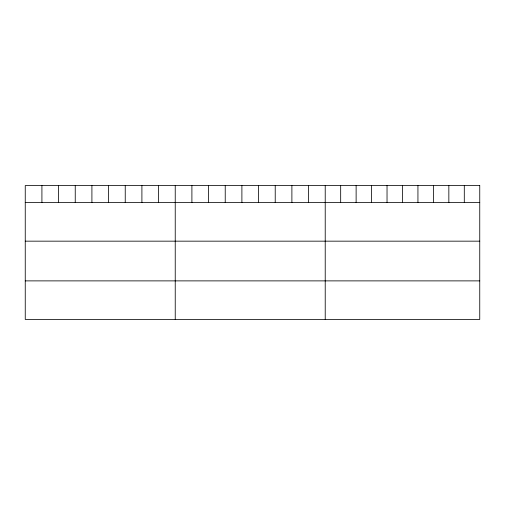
<?xml version="1.0" encoding="UTF-8"?>
<svg xmlns="http://www.w3.org/2000/svg" width="505" height="505" viewBox="0 0 505 505"><rect width="100%" height="100%" fill="white"/><g stroke="black" fill="none" stroke-linecap="round" stroke-linejoin="round"><path stroke-width="0.76" d="M25.25 202.612L479.75 202.612M25.25 241.163L479.75 241.163M25.25 280.881L479.75 280.881M464.297 185.569L464.297 202.612M448.844 185.569L448.844 202.612M433.391 185.569L433.391 202.612M417.938 185.569L417.938 202.612M402.485 185.569L402.485 202.612M387.032 185.569L387.032 202.612M371.579 185.569L371.579 202.612M356.126 185.569L356.126 202.612M340.673 185.569L340.673 202.612M325.22 185.569L325.22 319.431M308.555 185.569L308.555 202.612M291.89 185.569L291.89 202.612M275.225 185.569L275.225 202.612M258.56 185.569L258.56 202.612M241.895 185.569L241.895 202.612M225.23 185.569L225.23 202.612M208.565 185.569L208.565 202.612M191.9 185.569L191.9 202.612M175.235 185.569L175.235 319.431M158.57 185.569L158.57 202.612M141.905 185.569L141.905 202.612M125.24 185.569L125.24 202.612M108.575 185.569L108.575 202.612M91.91 185.569L91.91 202.612M75.245 185.569L75.245 202.612M58.58 185.569L58.58 202.612M41.915 185.569L41.915 202.612M479.75 185.569L25.25 185.569L25.25 319.431L479.75 319.431L479.75 185.569"/></g></svg>
